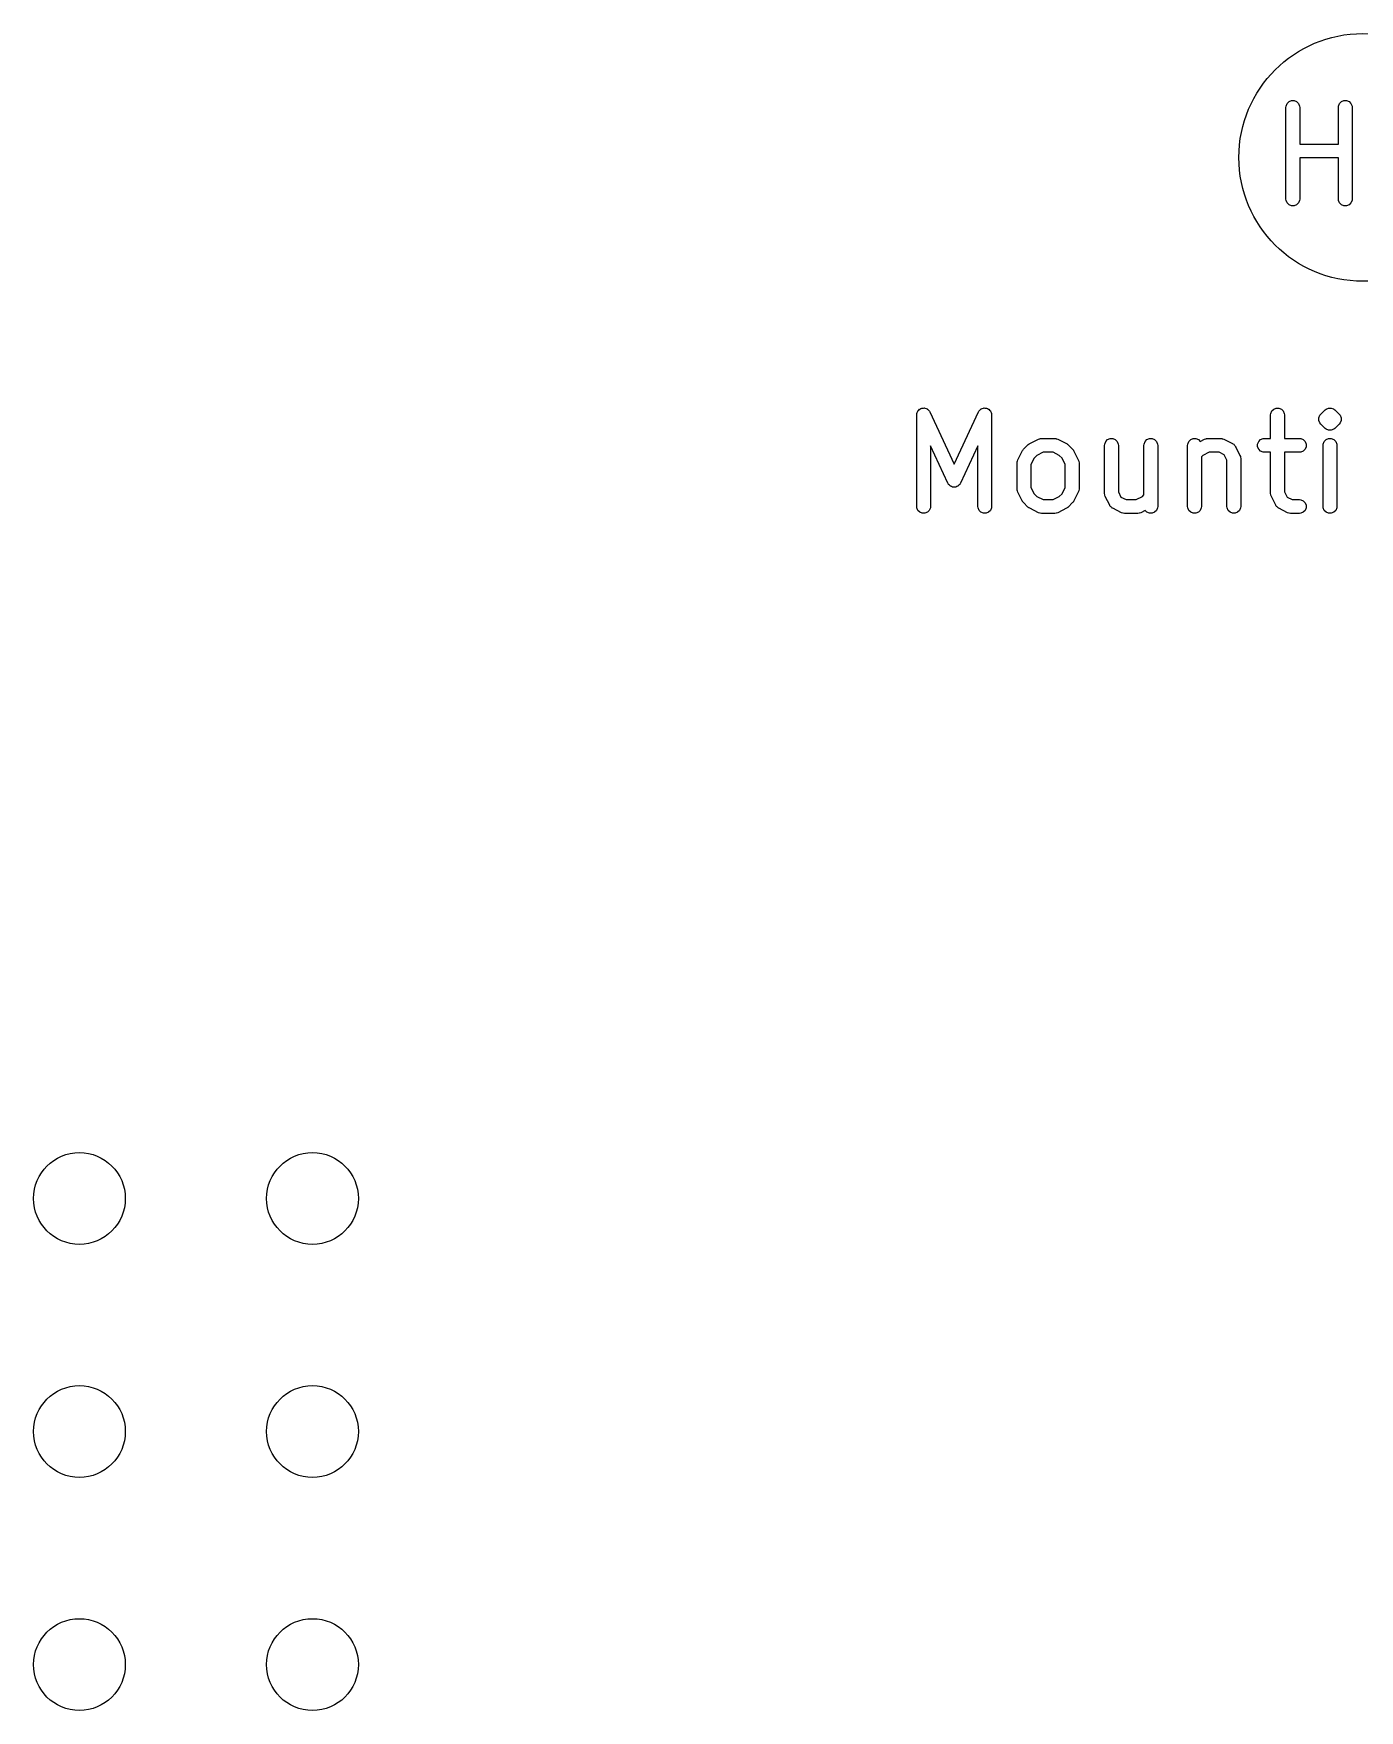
# Model space of a CAD drawing. Extents: x 0.58 to 7.69, y -5.21 to -0.56.
# Drawn here: x 6.044 to 6.613, y -3.166 to -2.447 of the extents above; entities that cross this region are included whole.
import ezdxf

# ---------------------------------------------------------------- set-up
doc = ezdxf.new("R2010")
doc.units = 0
doc.header["$MEASUREMENT"] = 0
doc.layers.add('BLACK', color=7, linetype='CONTINUOUS')

msp = doc.modelspace()

# ---------------------------------------------------------------- linework, layer by layer
at = {"layer": 'BLACK', "linetype": 'CONTINUOUS'}
for p, q in [((6.58122, -2.47854), (6.58128, -2.47796)), ((6.58122, -2.51791), (6.58122, -2.47854)), ((6.58128, -2.47796), (6.58172, -2.4769)), ((6.58172, -2.4769), (6.58254, -2.47608)), ((6.58254, -2.47608), (6.5836, -2.47564)), ((6.5836, -2.47564), (6.58475, -2.47564)), ((6.58475, -2.47564), (6.58582, -2.47608)), ((6.58582, -2.47608), (6.58663, -2.4769)), ((6.58663, -2.4769), (6.58707, -2.47796)), ((6.58707, -2.47796), (6.58713, -2.47854)), ((6.58713, -2.47854), (6.58713, -2.49433)), ((6.60372, -2.47854), (6.60378, -2.47796)), ((6.60372, -2.49433), (6.60372, -2.47854)), ((6.60378, -2.47796), (6.60422, -2.4769)), ((6.60422, -2.4769), (6.60503, -2.47608)), ((6.60503, -2.47608), (6.6061, -2.47564)), ((6.6061, -2.47564), (6.60725, -2.47564)), ((6.60725, -2.47564), (6.60831, -2.47608)), ((6.60831, -2.47608), (6.60913, -2.4769)), ((6.60913, -2.4769), (6.60957, -2.47796)), ((6.60957, -2.47796), (6.60963, -2.47854)), ((6.60963, -2.47854), (6.60963, -2.51791)), ((6.58713, -2.49433), (6.60372, -2.49433)), ((6.60372, -2.50024), (6.58713, -2.50024)), ((6.58713, -2.50024), (6.58713, -2.51791)), ((6.60372, -2.51791), (6.60372, -2.50024)), ((6.58128, -2.51848), (6.58122, -2.51791)), ((6.58713, -2.51791), (6.58707, -2.51848)), ((6.60378, -2.51848), (6.60372, -2.51791)), ((6.60963, -2.51791), (6.60957, -2.51848)), ((6.58172, -2.51955), (6.58128, -2.51848)), ((6.58254, -2.52036), (6.58172, -2.51955)), ((6.5836, -2.5208), (6.58254, -2.52036)), ((6.58475, -2.5208), (6.5836, -2.5208)), ((6.58582, -2.52036), (6.58475, -2.5208)), ((6.58663, -2.51955), (6.58582, -2.52036)), ((6.58707, -2.51848), (6.58663, -2.51955)), ((6.60422, -2.51955), (6.60378, -2.51848)), ((6.60503, -2.52036), (6.60422, -2.51955)), ((6.6061, -2.5208), (6.60503, -2.52036)), ((6.60725, -2.5208), (6.6061, -2.5208)), ((6.60831, -2.52036), (6.60725, -2.5208)), ((6.60913, -2.51955), (6.60831, -2.52036)), ((6.60957, -2.51848), (6.60913, -2.51955)), ((6.42281, -2.61043), (6.42284, -2.61005)), ((6.42281, -2.6498), (6.42281, -2.61043)), ((6.42284, -2.60998), (6.42285, -2.60994)), ((6.42284, -2.61005), (6.42284, -2.60998)), ((6.42285, -2.60994), (6.42286, -2.60985)), ((6.42286, -2.60985), (6.42306, -2.60938)), ((6.42306, -2.60938), (6.42323, -2.60889)), ((6.42323, -2.60889), (6.42328, -2.60885)), ((6.42328, -2.60885), (6.4233, -2.60879)), ((6.4233, -2.60879), (6.42367, -2.60842)), ((6.42367, -2.60842), (6.42401, -2.60805)), ((6.42401, -2.60805), (6.42407, -2.60802)), ((6.42407, -2.60802), (6.42412, -2.60797)), ((6.42412, -2.60797), (6.42459, -2.60777)), ((6.42459, -2.60777), (6.42506, -2.60756)), ((6.42506, -2.60756), (6.42512, -2.60756)), ((6.42512, -2.60756), (6.42518, -2.60753)), ((6.42518, -2.60753), (6.4257, -2.60753)), ((6.4257, -2.60753), (6.42621, -2.60751)), ((6.42621, -2.60751), (6.42627, -2.60753)), ((6.42627, -2.60753), (6.42634, -2.60753)), ((6.42634, -2.60753), (6.42681, -2.60773)), ((6.42681, -2.60773), (6.42729, -2.6079)), ((6.42729, -2.6079), (6.42734, -2.60795)), ((6.42734, -2.60795), (6.4274, -2.60797)), ((6.4274, -2.60797), (6.42776, -2.60833)), ((6.42776, -2.60833), (6.42814, -2.60868)), ((6.42814, -2.60868), (6.42819, -2.60876)), ((6.42819, -2.60876), (6.42821, -2.60879)), ((6.42821, -2.60879), (6.42824, -2.60885)), ((6.42824, -2.60885), (6.42843, -2.60918)), ((6.42843, -2.60918), (6.43888, -2.63156)), ((6.43888, -2.63156), (6.44933, -2.60918)), ((6.44933, -2.60918), (6.44952, -2.60885)), ((6.44952, -2.60885), (6.44955, -2.60879)), ((6.44955, -2.60879), (6.44958, -2.60876)), ((6.44958, -2.60876), (6.44963, -2.60868)), ((6.44963, -2.60868), (6.45, -2.60833)), ((6.45, -2.60833), (6.45037, -2.60797)), ((6.45037, -2.60797), (6.45043, -2.60795)), ((6.45043, -2.60795), (6.45047, -2.6079)), ((6.45047, -2.6079), (6.45096, -2.60773)), ((6.45096, -2.60773), (6.45143, -2.60753)), ((6.45143, -2.60753), (6.4515, -2.60753)), ((6.4515, -2.60753), (6.45156, -2.60751)), ((6.45156, -2.60751), (6.45207, -2.60753)), ((6.45207, -2.60753), (6.45258, -2.60753)), ((6.45258, -2.60753), (6.45264, -2.60756)), ((6.45264, -2.60756), (6.45271, -2.60756)), ((6.45271, -2.60756), (6.45317, -2.60777)), ((6.45317, -2.60777), (6.45365, -2.60797)), ((6.45365, -2.60797), (6.45369, -2.60802)), ((6.45369, -2.60802), (6.45375, -2.60805)), ((6.45375, -2.60805), (6.4541, -2.60842)), ((6.4541, -2.60842), (6.45446, -2.60879)), ((6.45446, -2.60879), (6.45449, -2.60885)), ((6.45449, -2.60885), (6.45453, -2.60889)), ((6.45453, -2.60889), (6.45471, -2.60938)), ((6.45471, -2.60938), (6.4549, -2.60985)), ((6.4549, -2.60985), (6.45491, -2.60994)), ((6.45491, -2.60994), (6.45492, -2.60998)), ((6.45492, -2.60998), (6.45492, -2.61005)), ((6.45492, -2.61005), (6.45496, -2.61043)), ((6.45496, -2.61043), (6.45496, -2.6498)), ((6.57466, -2.61043), (6.57472, -2.60985)), ((6.57466, -2.6206), (6.57466, -2.61043)), ((6.57472, -2.60985), (6.57516, -2.60879)), ((6.57516, -2.60879), (6.57597, -2.60797)), ((6.57597, -2.60797), (6.57704, -2.60753)), ((6.57704, -2.60753), (6.57819, -2.60753)), ((6.57819, -2.60753), (6.57926, -2.60797)), ((6.57926, -2.60797), (6.58007, -2.60879)), ((6.58007, -2.60879), (6.58051, -2.60985)), ((6.58051, -2.60985), (6.58057, -2.61043)), ((6.58057, -2.61043), (6.58057, -2.6206)), ((6.59534, -2.61172), (6.59578, -2.61066)), ((6.59534, -2.61288), (6.59534, -2.61172)), ((6.59578, -2.61066), (6.59615, -2.61021)), ((6.59615, -2.61021), (6.59802, -2.60834)), ((6.59802, -2.60834), (6.59847, -2.60797)), ((6.59847, -2.60797), (6.59954, -2.60753)), ((6.59954, -2.60753), (6.60069, -2.60753)), ((6.60069, -2.60753), (6.60069, -2.60753)), ((6.60069, -2.60753), (6.60158, -2.6079)), ((6.60158, -2.6079), (6.60175, -2.60797)), ((6.60175, -2.60797), (6.6022, -2.60834)), ((6.6022, -2.60834), (6.60408, -2.61021)), ((6.60408, -2.61021), (6.60444, -2.61066)), ((6.60444, -2.61066), (6.60486, -2.61167)), ((6.60486, -2.61167), (6.60488, -2.61172)), ((6.60488, -2.61172), (6.60488, -2.61288)), ((6.59578, -2.61394), (6.59534, -2.61288)), ((6.59615, -2.61439), (6.59578, -2.61394)), ((6.59802, -2.61626), (6.59615, -2.61439)), ((6.59847, -2.61663), (6.59802, -2.61626)), ((6.59954, -2.61707), (6.59847, -2.61663)), ((6.60069, -2.61707), (6.59954, -2.61707)), ((6.59954, -2.61707), (6.59954, -2.61707)), ((6.60175, -2.61663), (6.60069, -2.61707)), ((6.60069, -2.61707), (6.60069, -2.61707)), ((6.6022, -2.61626), (6.60175, -2.61663)), ((6.60408, -2.61439), (6.6022, -2.61626)), ((6.60444, -2.61394), (6.60408, -2.61439)), ((6.60488, -2.61288), (6.60444, -2.61394)), ((6.43621, -2.6398), (6.42871, -2.62374)), ((6.42871, -2.62374), (6.42871, -2.6498)), ((6.44905, -2.62374), (6.44156, -2.6398)), ((6.44905, -2.6498), (6.44905, -2.62374)), ((6.46624, -2.62973), (6.46811, -2.62598)), ((6.46811, -2.62598), (6.46827, -2.62573)), ((6.46827, -2.62573), (6.4683, -2.62566)), ((6.4683, -2.62566), (6.46836, -2.62558)), ((6.46836, -2.62558), (6.46842, -2.62549)), ((6.46842, -2.62549), (6.46848, -2.62544)), ((6.46848, -2.62544), (6.46867, -2.62521)), ((6.46867, -2.62521), (6.47054, -2.62334)), ((6.47054, -2.62334), (6.47077, -2.62315)), ((6.47077, -2.62315), (6.47082, -2.62309)), ((6.47082, -2.62309), (6.47091, -2.62304)), ((6.47091, -2.62304), (6.47099, -2.62297)), ((6.47099, -2.62297), (6.47106, -2.62294)), ((6.47106, -2.62294), (6.47131, -2.62278)), ((6.47131, -2.62278), (6.47506, -2.62091)), ((6.47506, -2.62091), (6.4756, -2.6207)), ((6.4756, -2.6207), (6.4757, -2.62069)), ((6.4757, -2.62069), (6.4758, -2.62065)), ((6.4758, -2.62065), (6.47638, -2.6206)), ((6.47638, -2.6206), (6.482, -2.6206)), ((6.482, -2.6206), (6.48258, -2.62065)), ((6.48258, -2.62065), (6.48268, -2.62069)), ((6.48268, -2.62069), (6.48278, -2.6207)), ((6.48278, -2.6207), (6.48332, -2.62091)), ((6.48332, -2.62091), (6.48707, -2.62278)), ((6.48707, -2.62278), (6.48732, -2.62294)), ((6.48732, -2.62294), (6.48739, -2.62297)), ((6.48739, -2.62297), (6.48747, -2.62304)), ((6.48747, -2.62304), (6.48756, -2.62309)), ((6.48756, -2.62309), (6.48761, -2.62315)), ((6.48761, -2.62315), (6.48784, -2.62334)), ((6.48784, -2.62334), (6.48971, -2.62521)), ((6.48971, -2.62521), (6.4899, -2.62544)), ((6.4899, -2.62544), (6.48996, -2.62549)), ((6.48996, -2.62549), (6.49002, -2.62558)), ((6.49002, -2.62558), (6.49008, -2.62566)), ((6.49008, -2.62566), (6.49011, -2.62573)), ((6.49011, -2.62573), (6.49027, -2.62598)), ((6.49027, -2.62598), (6.49214, -2.62973)), ((6.50342, -2.62355), (6.50348, -2.62297)), ((6.50342, -2.64417), (6.50342, -2.62355)), ((6.50348, -2.62297), (6.50392, -2.62191)), ((6.50392, -2.62191), (6.50473, -2.62109)), ((6.50473, -2.62109), (6.5058, -2.62065)), ((6.5058, -2.62065), (6.50695, -2.62065)), ((6.50695, -2.62065), (6.50801, -2.62109)), ((6.50801, -2.62109), (6.50883, -2.62191)), ((6.50883, -2.62191), (6.50927, -2.62297)), ((6.50927, -2.62297), (6.50933, -2.62355)), ((6.50933, -2.62355), (6.50933, -2.64347)), ((6.52029, -2.62355), (6.52035, -2.62297)), ((6.52029, -2.64482), (6.52029, -2.62355)), ((6.52035, -2.62297), (6.52079, -2.62191)), ((6.52079, -2.62191), (6.52161, -2.62109)), ((6.52161, -2.62109), (6.52267, -2.62065)), ((6.52267, -2.62065), (6.52382, -2.62065)), ((6.52382, -2.62065), (6.52489, -2.62109)), ((6.52489, -2.62109), (6.5257, -2.62191)), ((6.5257, -2.62191), (6.52614, -2.62297)), ((6.52614, -2.62297), (6.5262, -2.62355)), ((6.5262, -2.62355), (6.5262, -2.6498)), ((6.53904, -2.62355), (6.5391, -2.62297)), ((6.53904, -2.6498), (6.53904, -2.62355)), ((6.5391, -2.62297), (6.53954, -2.62191)), ((6.53954, -2.62191), (6.54035, -2.62109)), ((6.54035, -2.62109), (6.54142, -2.62065)), ((6.54142, -2.62065), (6.54257, -2.62065)), ((6.54257, -2.62065), (6.54364, -2.62109)), ((6.54364, -2.62109), (6.5444, -2.62186)), ((6.5444, -2.62186), (6.5463, -2.62091)), ((6.5463, -2.62091), (6.54684, -2.6207)), ((6.54684, -2.6207), (6.54694, -2.62069)), ((6.54694, -2.62069), (6.54704, -2.62065)), ((6.54704, -2.62065), (6.54762, -2.6206)), ((6.54762, -2.6206), (6.55324, -2.6206)), ((6.55324, -2.6206), (6.55382, -2.62065)), ((6.55382, -2.62065), (6.55392, -2.62069)), ((6.55392, -2.62069), (6.55402, -2.6207)), ((6.55402, -2.6207), (6.55456, -2.62091)), ((6.55456, -2.62091), (6.55831, -2.62278)), ((6.55831, -2.62278), (6.55841, -2.62284)), ((6.55841, -2.62284), (6.55846, -2.62286)), ((6.55846, -2.62286), (6.55851, -2.62291)), ((6.55851, -2.62291), (6.5588, -2.62309)), ((6.5588, -2.62309), (6.55905, -2.62337)), ((6.55905, -2.62337), (6.55933, -2.62361)), ((6.55933, -2.62361), (6.55951, -2.62391)), ((6.55951, -2.62391), (6.55956, -2.62396)), ((6.55956, -2.62396), (6.55957, -2.62401)), ((6.55957, -2.62401), (6.55963, -2.6241)), ((6.55963, -2.6241), (6.56151, -2.62785)), ((6.56909, -2.62297), (6.56954, -2.62191)), ((6.56909, -2.62413), (6.56909, -2.62297)), ((6.56954, -2.62519), (6.56909, -2.62413)), ((6.56954, -2.62191), (6.57035, -2.62109)), ((6.57035, -2.626), (6.56954, -2.62519)), ((6.57035, -2.62109), (6.57141, -2.62065)), ((6.57141, -2.62645), (6.57035, -2.626)), ((6.57141, -2.62065), (6.57199, -2.6206)), ((6.57199, -2.6206), (6.57466, -2.6206)), ((6.58057, -2.6206), (6.58699, -2.6206)), ((6.58699, -2.6206), (6.58757, -2.62065)), ((6.58757, -2.62065), (6.58863, -2.62109)), ((6.58863, -2.626), (6.58757, -2.62645)), ((6.58863, -2.62109), (6.58944, -2.62191)), ((6.58944, -2.62519), (6.58863, -2.626)), ((6.58944, -2.62191), (6.58989, -2.62297)), ((6.58989, -2.62413), (6.58944, -2.62519)), ((6.58989, -2.62297), (6.58989, -2.62413)), ((6.59716, -2.62355), (6.59722, -2.62297)), ((6.59716, -2.6498), (6.59716, -2.62355)), ((6.59722, -2.62297), (6.59766, -2.62191)), ((6.59766, -2.62191), (6.59847, -2.62109)), ((6.59847, -2.62109), (6.59954, -2.62065)), ((6.59954, -2.62065), (6.60069, -2.62065)), ((6.60069, -2.62065), (6.60175, -2.62109)), ((6.60175, -2.62109), (6.60257, -2.62191)), ((6.60257, -2.62191), (6.60301, -2.62297)), ((6.60301, -2.62297), (6.60307, -2.62355)), ((6.60307, -2.62355), (6.60307, -2.6498)), ((6.46593, -2.63105), (6.46598, -2.63047)), ((6.46593, -2.6423), (6.46593, -2.63105)), ((6.46598, -2.63047), (6.46602, -2.63037)), ((6.46602, -2.63037), (6.46603, -2.63027)), ((6.46603, -2.63027), (6.46624, -2.62973)), ((6.47318, -2.62905), (6.47183, -2.63175)), ((6.47183, -2.63175), (6.47183, -2.6416)), ((6.47438, -2.62785), (6.47318, -2.62905)), ((6.47707, -2.6265), (6.47438, -2.62785)), ((6.48131, -2.6265), (6.47707, -2.6265)), ((6.484, -2.62785), (6.48131, -2.6265)), ((6.4852, -2.62905), (6.484, -2.62785)), ((6.48655, -2.63175), (6.4852, -2.62905)), ((6.48655, -2.6416), (6.48655, -2.63175)), ((6.49214, -2.62973), (6.49235, -2.63027)), ((6.49235, -2.63027), (6.49236, -2.63037)), ((6.49236, -2.63037), (6.4924, -2.63047)), ((6.4924, -2.63047), (6.49245, -2.63105)), ((6.49245, -2.63105), (6.49245, -2.6423)), ((6.54562, -2.62785), (6.54495, -2.62852)), ((6.54495, -2.62852), (6.54495, -2.6498)), ((6.54832, -2.6265), (6.54562, -2.62785)), ((6.55255, -2.6265), (6.54832, -2.6265)), ((6.55479, -2.62762), (6.55255, -2.6265)), ((6.55591, -2.62987), (6.55479, -2.62762)), ((6.55591, -2.6498), (6.55591, -2.62987)), ((6.56151, -2.62785), (6.56172, -2.62839)), ((6.56172, -2.62839), (6.56172, -2.6285)), ((6.56172, -2.6285), (6.56176, -2.6286)), ((6.56176, -2.6286), (6.56182, -2.62917)), ((6.56182, -2.62917), (6.56182, -2.6498)), ((6.57199, -2.6265), (6.57141, -2.62645)), ((6.57466, -2.6265), (6.57199, -2.6265)), ((6.57466, -2.64417), (6.57466, -2.6265)), ((6.58699, -2.6265), (6.58057, -2.6265)), ((6.58057, -2.6265), (6.58057, -2.64347)), ((6.58757, -2.62645), (6.58699, -2.6265)), ((6.43633, -2.64001), (6.43621, -2.6398)), ((6.43636, -2.64008), (6.43633, -2.64001)), ((6.4364, -2.64013), (6.43636, -2.64008)), ((6.4365, -2.64029), (6.4364, -2.64013)), ((6.43683, -2.6406), (6.4365, -2.64029)), ((6.43714, -2.64093), (6.43683, -2.6406)), ((6.44093, -2.6406), (6.44063, -2.64093)), ((6.44126, -2.64029), (6.44093, -2.6406)), ((6.44136, -2.64013), (6.44126, -2.64029)), ((6.44141, -2.64008), (6.44136, -2.64013)), ((6.44143, -2.64001), (6.44141, -2.64008)), ((6.44156, -2.6398), (6.44143, -2.64001)), ((6.43725, -2.64098), (6.43714, -2.64093)), ((6.43735, -2.64107), (6.43725, -2.64098)), ((6.43777, -2.64123), (6.43735, -2.64107)), ((6.43818, -2.64142), (6.43777, -2.64123)), ((6.43831, -2.64142), (6.43818, -2.64142)), ((6.43843, -2.64147), (6.43831, -2.64142)), ((6.43888, -2.64145), (6.43843, -2.64147)), ((6.43933, -2.64147), (6.43888, -2.64145)), ((6.43945, -2.64142), (6.43933, -2.64147)), ((6.43959, -2.64142), (6.43945, -2.64142)), ((6.43999, -2.64123), (6.43959, -2.64142)), ((6.44041, -2.64107), (6.43999, -2.64123)), ((6.44051, -2.64098), (6.44041, -2.64107)), ((6.44063, -2.64093), (6.44051, -2.64098)), ((6.46598, -2.64287), (6.46593, -2.6423)), ((6.46602, -2.64297), (6.46598, -2.64287)), ((6.46603, -2.64308), (6.46602, -2.64297)), ((6.46624, -2.64362), (6.46603, -2.64308)), ((6.46811, -2.64737), (6.46624, -2.64362)), ((6.46827, -2.64761), (6.46811, -2.64737)), ((6.4683, -2.64769), (6.46827, -2.64761)), ((6.46836, -2.64777), (6.4683, -2.64769)), ((6.46842, -2.64786), (6.46836, -2.64777)), ((6.47183, -2.6416), (6.47318, -2.6443)), ((6.47318, -2.6443), (6.47438, -2.64549)), ((6.47438, -2.64549), (6.47707, -2.64684)), ((6.47707, -2.64684), (6.48131, -2.64684)), ((6.48131, -2.64684), (6.484, -2.64549)), ((6.484, -2.64549), (6.4852, -2.6443)), ((6.4852, -2.6443), (6.48655, -2.6416)), ((6.49002, -2.64777), (6.48996, -2.64786)), ((6.49008, -2.64769), (6.49002, -2.64777)), ((6.49011, -2.64761), (6.49008, -2.64769)), ((6.49027, -2.64737), (6.49011, -2.64761)), ((6.49214, -2.64362), (6.49027, -2.64737)), ((6.49235, -2.64308), (6.49214, -2.64362)), ((6.49236, -2.64297), (6.49235, -2.64308)), ((6.4924, -2.64287), (6.49236, -2.64297)), ((6.49245, -2.6423), (6.4924, -2.64287)), ((6.50348, -2.64475), (6.50342, -2.64417)), ((6.50352, -2.64485), (6.50348, -2.64475)), ((6.50353, -2.64495), (6.50352, -2.64485)), ((6.50373, -2.64549), (6.50353, -2.64495)), ((6.50561, -2.64924), (6.50373, -2.64549)), ((6.50933, -2.64347), (6.51045, -2.64572)), ((6.51045, -2.64572), (6.5127, -2.64684)), ((6.5127, -2.64684), (6.51693, -2.64684)), ((6.51693, -2.64684), (6.51962, -2.64549)), ((6.51962, -2.64549), (6.52029, -2.64482)), ((6.57472, -2.64475), (6.57466, -2.64417)), ((6.57476, -2.64485), (6.57472, -2.64475)), ((6.57477, -2.64495), (6.57476, -2.64485)), ((6.57497, -2.64549), (6.57477, -2.64495)), ((6.57685, -2.64924), (6.57497, -2.64549)), ((6.58057, -2.64347), (6.58169, -2.64572)), ((6.58169, -2.64572), (6.58394, -2.64684)), ((6.58394, -2.64684), (6.58699, -2.64684)), ((6.58699, -2.64684), (6.58757, -2.6469)), ((6.58757, -2.6469), (6.58863, -2.64734)), ((6.58863, -2.64734), (6.58944, -2.64816)), ((6.42286, -2.65037), (6.42281, -2.6498)), ((6.4233, -2.65144), (6.42286, -2.65037)), ((6.42412, -2.65225), (6.4233, -2.65144)), ((6.42518, -2.65269), (6.42412, -2.65225)), ((6.42634, -2.65269), (6.42518, -2.65269)), ((6.4274, -2.65225), (6.42634, -2.65269)), ((6.42821, -2.65144), (6.4274, -2.65225)), ((6.42866, -2.65037), (6.42821, -2.65144)), ((6.42871, -2.6498), (6.42866, -2.65037)), ((6.44911, -2.65037), (6.44905, -2.6498)), ((6.44955, -2.65144), (6.44911, -2.65037)), ((6.45037, -2.65225), (6.44955, -2.65144)), ((6.45143, -2.65269), (6.45037, -2.65225)), ((6.45258, -2.65269), (6.45143, -2.65269)), ((6.45365, -2.65225), (6.45258, -2.65269)), ((6.45446, -2.65144), (6.45365, -2.65225)), ((6.4549, -2.65037), (6.45446, -2.65144)), ((6.45496, -2.6498), (6.4549, -2.65037)), ((6.46848, -2.64791), (6.46842, -2.64786)), ((6.46867, -2.64813), (6.46848, -2.64791)), ((6.47054, -2.65001), (6.46867, -2.64813)), ((6.47077, -2.65019), (6.47054, -2.65001)), ((6.47082, -2.65025), (6.47077, -2.65019)), ((6.47091, -2.65031), (6.47082, -2.65025)), ((6.47099, -2.65038), (6.47091, -2.65031)), ((6.47106, -2.65041), (6.47099, -2.65038)), ((6.47131, -2.65056), (6.47106, -2.65041)), ((6.47506, -2.65244), (6.47131, -2.65056)), ((6.4756, -2.65264), (6.47506, -2.65244)), ((6.4757, -2.65265), (6.4756, -2.65264)), ((6.4758, -2.65269), (6.4757, -2.65265)), ((6.47638, -2.65275), (6.4758, -2.65269)), ((6.482, -2.65275), (6.47638, -2.65275)), ((6.48258, -2.65269), (6.482, -2.65275)), ((6.48268, -2.65265), (6.48258, -2.65269)), ((6.48278, -2.65264), (6.48268, -2.65265)), ((6.48332, -2.65244), (6.48278, -2.65264)), ((6.48707, -2.65056), (6.48332, -2.65244)), ((6.48732, -2.65041), (6.48707, -2.65056)), ((6.48739, -2.65038), (6.48732, -2.65041)), ((6.48747, -2.65031), (6.48739, -2.65038)), ((6.48756, -2.65025), (6.48747, -2.65031)), ((6.48761, -2.65019), (6.48756, -2.65025)), ((6.48784, -2.65001), (6.48761, -2.65019)), ((6.48971, -2.64813), (6.48784, -2.65001)), ((6.4899, -2.64791), (6.48971, -2.64813)), ((6.48996, -2.64786), (6.4899, -2.64791)), ((6.50567, -2.64934), (6.50561, -2.64924)), ((6.50568, -2.64938), (6.50567, -2.64934)), ((6.50573, -2.64944), (6.50568, -2.64938)), ((6.50592, -2.64973), (6.50573, -2.64944)), ((6.5062, -2.64997), (6.50592, -2.64973)), ((6.50644, -2.65025), (6.5062, -2.64997)), ((6.50673, -2.65044), (6.50644, -2.65025)), ((6.50679, -2.65049), (6.50673, -2.65044)), ((6.50683, -2.6505), (6.50679, -2.65049)), ((6.50693, -2.65056), (6.50683, -2.6505)), ((6.51068, -2.65244), (6.50693, -2.65056)), ((6.51122, -2.65264), (6.51068, -2.65244)), ((6.51132, -2.65265), (6.51122, -2.65264)), ((6.51142, -2.65269), (6.51132, -2.65265)), ((6.512, -2.65275), (6.51142, -2.65269)), ((6.51762, -2.65275), (6.512, -2.65275)), ((6.5182, -2.65269), (6.51762, -2.65275)), ((6.5183, -2.65265), (6.5182, -2.65269)), ((6.5184, -2.65264), (6.5183, -2.65265)), ((6.51894, -2.65244), (6.5184, -2.65264)), ((6.52084, -2.65149), (6.51894, -2.65244)), ((6.52161, -2.65225), (6.52084, -2.65149)), ((6.52267, -2.65269), (6.52161, -2.65225)), ((6.52382, -2.65269), (6.52267, -2.65269)), ((6.52489, -2.65225), (6.52382, -2.65269)), ((6.5257, -2.65144), (6.52489, -2.65225)), ((6.52614, -2.65037), (6.5257, -2.65144)), ((6.5262, -2.6498), (6.52614, -2.65037)), ((6.5391, -2.65037), (6.53904, -2.6498)), ((6.53954, -2.65144), (6.5391, -2.65037)), ((6.54035, -2.65225), (6.53954, -2.65144)), ((6.54142, -2.65269), (6.54035, -2.65225)), ((6.54257, -2.65269), (6.54142, -2.65269)), ((6.54364, -2.65225), (6.54257, -2.65269)), ((6.54445, -2.65144), (6.54364, -2.65225)), ((6.54489, -2.65037), (6.54445, -2.65144)), ((6.54495, -2.6498), (6.54489, -2.65037)), ((6.55597, -2.65037), (6.55591, -2.6498)), ((6.55641, -2.65144), (6.55597, -2.65037)), ((6.55723, -2.65225), (6.55641, -2.65144)), ((6.55829, -2.65269), (6.55723, -2.65225)), ((6.55944, -2.65269), (6.55829, -2.65269)), ((6.56051, -2.65225), (6.55944, -2.65269)), ((6.56132, -2.65144), (6.56051, -2.65225)), ((6.56176, -2.65037), (6.56132, -2.65144)), ((6.56182, -2.6498), (6.56176, -2.65037)), ((6.57691, -2.64934), (6.57685, -2.64924)), ((6.57692, -2.64938), (6.57691, -2.64934)), ((6.57697, -2.64944), (6.57692, -2.64938)), ((6.57716, -2.64973), (6.57697, -2.64944)), ((6.57744, -2.64997), (6.57716, -2.64973)), ((6.57768, -2.65025), (6.57744, -2.64997)), ((6.57797, -2.65044), (6.57768, -2.65025)), ((6.57803, -2.65049), (6.57797, -2.65044)), ((6.57807, -2.6505), (6.57803, -2.65049)), ((6.57817, -2.65056), (6.57807, -2.6505)), ((6.58192, -2.65244), (6.57817, -2.65056)), ((6.58246, -2.65264), (6.58192, -2.65244)), ((6.58257, -2.65265), (6.58246, -2.65264)), ((6.58266, -2.65269), (6.58257, -2.65265)), ((6.58324, -2.65275), (6.58266, -2.65269)), ((6.58699, -2.65275), (6.58324, -2.65275)), ((6.58757, -2.65269), (6.58699, -2.65275)), ((6.58863, -2.65225), (6.58757, -2.65269)), ((6.58944, -2.65144), (6.58863, -2.65225)), ((6.58944, -2.64816), (6.58989, -2.64922)), ((6.58989, -2.65037), (6.58944, -2.65144)), ((6.58989, -2.64922), (6.58989, -2.65037)), ((6.59722, -2.65037), (6.59716, -2.6498)), ((6.59766, -2.65144), (6.59722, -2.65037)), ((6.59847, -2.65225), (6.59766, -2.65144)), ((6.59954, -2.65269), (6.59847, -2.65225)), ((6.60069, -2.65269), (6.59954, -2.65269)), ((6.60175, -2.65225), (6.60069, -2.65269)), ((6.60257, -2.65144), (6.60175, -2.65225)), ((6.60301, -2.65037), (6.60257, -2.65144)), ((6.60307, -2.6498), (6.60301, -2.65037))]:
    msp.add_line(p, q, dxfattribs=at)
at = {"layer": 'BLACK'}
for centre, radius in [((6.61417, -2.5), 0.05315), ((6.06358, -2.94668), 0.01969), ((6.16358, -2.94668), 0.01969), ((6.06358, -3.04668), 0.01969), ((6.16358, -3.04668), 0.01969), ((6.06358, -3.14668), 0.01969), ((6.16358, -3.14668), 0.01969)]:
    msp.add_circle(centre, radius, dxfattribs=at)

doc.saveas('drawing.dxf')
